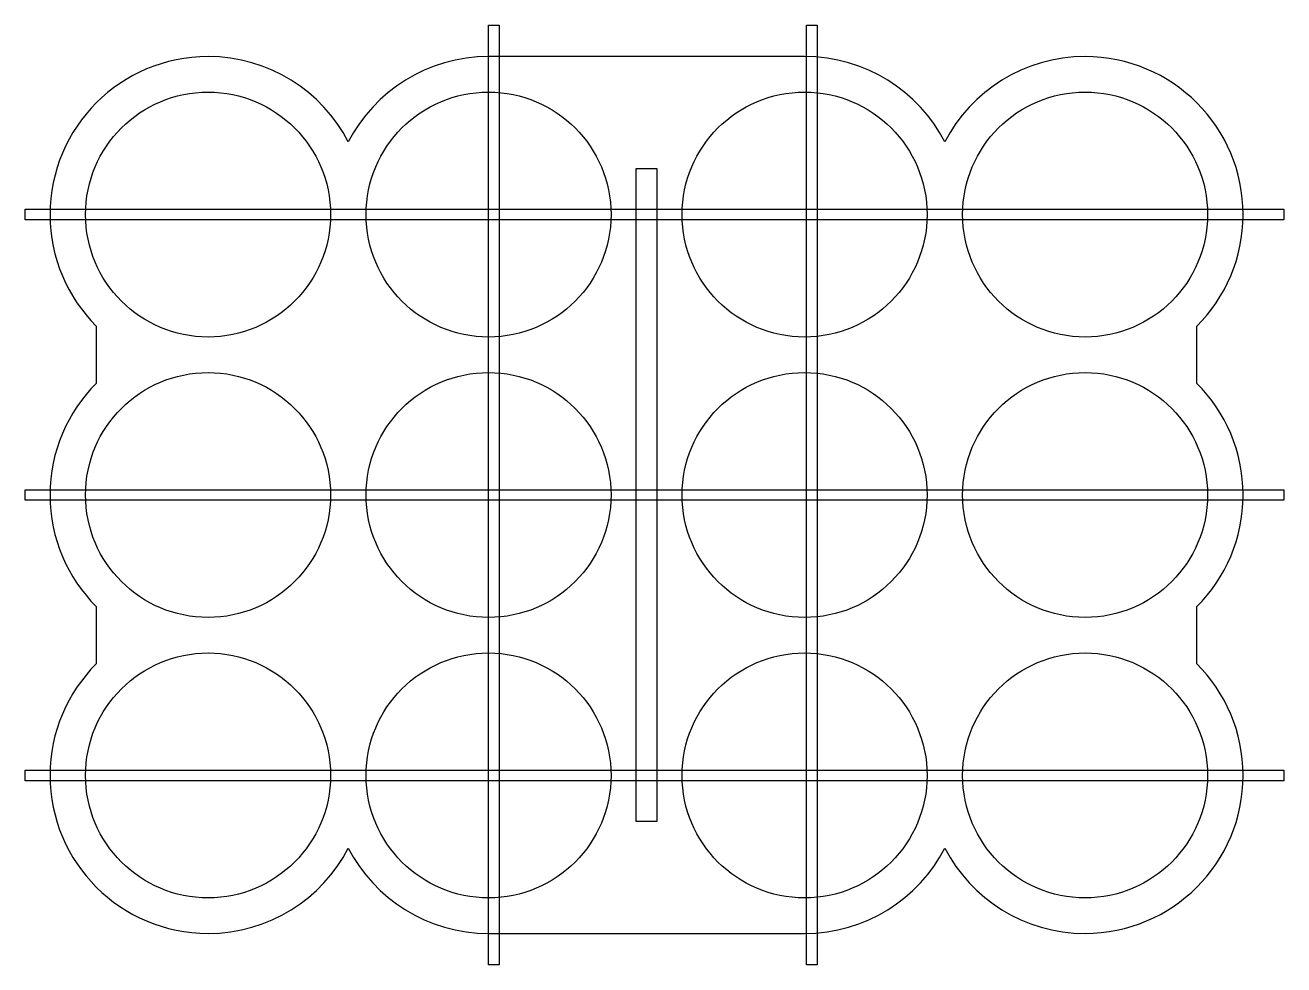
# Model space of a CAD drawing. Header units: millimetres. Extents: x -26 to 1313, y 167 to 1167.
import ezdxf

# ---------------------------------------------------------------- set-up
doc = ezdxf.new("R2010")
doc.units = ezdxf.units.MM
for name, color, linetype in [('beer_A_holes', 7, 'CONTINUOUS'), ('beer_A_shape_12er', 7, 'CONTINUOUS'), ('tabs', 7, 'CONTINUOUS')]:
    doc.layers.add(name, color=color, linetype=linetype)

msp = doc.modelspace()

# ---------------------------------------------------------------- linework, layer by layer
at = {"layer": 'beer_A_holes', "color": 7}
for points in [[(623.90552, 1014.84489), (646.015755, 1014.84489), (646.015755, 319.41185), (623.90552, 319.41185)], [(37.795275, 965.71104)], [(336.37794, 965.71103)], [(672.75589, 965.71103)], [(971.33856, 965.71103)], [(37.795274, 667.12837)], [(336.37794, 667.12837)], [(672.75589, 667.12837)], [(971.33856, 667.12837)], [(37.795274, 368.5457)], [(336.37794, 368.5457)], [(672.75589, 368.5457)], [(971.33856, 368.5457)]]:
    msp.add_lwpolyline(points, close=True, dxfattribs=at)
for points in [[(37.795275, 965.71104), (37.795275, 1037.81108), (96.216775, 1096.104725), (168.18897, 1096.104725)], [(168.18897, 1096.104725), (240.16117, 1096.104725), (298.58267, 1037.68324), (298.58267, 965.71104)], [(336.37794, 965.71103), (336.37794, 1037.811075), (394.79943, 1096.104725), (466.77164, 1096.104725)], [(466.77164, 1096.104725), (538.74385, 1096.104725), (597.16534, 1037.683235), (597.16534, 965.71103)], [(672.75589, 965.71103), (672.75589, 1037.811075), (731.17738, 1096.104725), (803.14959, 1096.104725)], [(803.14959, 1096.104725), (875.1218, 1096.104725), (933.54329, 1037.683235), (933.54329, 965.71103)], [(971.33856, 965.71103), (971.33856, 1037.811075), (1029.76, 1096.104725), (1101.7323, 1096.104725)], [(1101.7323, 1096.104725), (1173.7045, 1096.104725), (1232.126, 1037.683235), (1232.126, 965.71103)], [(168.18897, 835.31734), (96.216775, 835.31734), (37.795275, 893.73883), (37.795275, 965.71104)], [(298.58267, 965.71104), (298.58267, 893.73883), (240.16117, 835.31734), (168.18897, 835.31734)], [(466.77164, 835.31733), (394.79943, 835.31733), (336.37794, 893.73882), (336.37794, 965.71103)], [(597.16534, 965.71103), (597.16534, 893.73882), (538.74385, 835.31733), (466.77164, 835.31733)], [(803.14959, 835.31733), (731.17738, 835.31733), (672.75589, 893.73882), (672.75589, 965.71103)], [(933.54329, 965.71103), (933.54329, 893.73882), (875.1218, 835.31733), (803.14959, 835.31733)], [(1101.7323, 835.31733), (1029.76, 835.31733), (971.33856, 893.73882), (971.33856, 965.71103)], [(1232.126, 965.71103), (1232.126, 893.73882), (1173.7045, 835.31733), (1101.7323, 835.31733)], [(37.795274, 667.12837), (37.795274, 739.22841), (96.216764, 797.52206), (168.18897, 797.52206)], [(168.18897, 797.52206), (240.16118, 797.52206), (298.58267, 739.10057), (298.58267, 667.12837)], [(336.37794, 667.12837), (336.37794, 739.22841), (394.79943, 797.52206), (466.77164, 797.52206)], [(466.77164, 797.52206), (538.74385, 797.52206), (597.16534, 739.10057), (597.16534, 667.12837)], [(672.75589, 667.12837), (672.75589, 739.22841), (731.17738, 797.52206), (803.14959, 797.52206)], [(803.14959, 797.52206), (875.1218, 797.52206), (933.54329, 739.10057), (933.54329, 667.12837)], [(971.33856, 667.12837), (971.33856, 739.22841), (1029.76, 797.52206), (1101.7323, 797.52206)], [(1101.7323, 797.52206), (1173.7045, 797.52206), (1232.126, 739.10057), (1232.126, 667.12837)], [(168.18897, 536.73467), (96.216764, 536.73467), (37.795274, 595.15616), (37.795274, 667.12837)], [(298.58267, 667.12837), (298.58267, 595.15616), (240.16118, 536.73467), (168.18897, 536.73467)], [(466.77164, 536.73467), (394.79943, 536.73467), (336.37794, 595.15616), (336.37794, 667.12837)], [(597.16534, 667.12837), (597.16534, 595.15616), (538.74385, 536.73467), (466.77164, 536.73467)], [(803.14959, 536.73467), (731.17738, 536.73467), (672.75589, 595.15616), (672.75589, 667.12837)], [(933.54329, 667.12837), (933.54329, 595.15616), (875.1218, 536.73467), (803.14959, 536.73467)], [(1101.7323, 536.73467), (1029.76, 536.73467), (971.33856, 595.15616), (971.33856, 667.12837)], [(1232.126, 667.12837), (1232.126, 595.15616), (1173.7045, 536.73467), (1101.7323, 536.73467)], [(37.795274, 368.5457), (37.795274, 440.64574), (96.216764, 498.93939), (168.18897, 498.93939)], [(168.18897, 498.93939), (240.16118, 498.93939), (298.58267, 440.5179), (298.58267, 368.5457)], [(336.37794, 368.5457), (336.37794, 440.64574), (394.79943, 498.93939), (466.77164, 498.93939)], [(466.77164, 498.93939), (538.74385, 498.93939), (597.16534, 440.5179), (597.16534, 368.5457)], [(672.75589, 368.5457), (672.75589, 440.64574), (731.17738, 498.93939), (803.14959, 498.93939)], [(803.14959, 498.93939), (875.1218, 498.93939), (933.54329, 440.5179), (933.54329, 368.5457)], [(971.33856, 368.5457), (971.33856, 440.64574), (1029.76, 498.93939), (1101.7323, 498.93939)], [(1101.7323, 498.93939), (1173.7045, 498.93939), (1232.126, 440.5179), (1232.126, 368.5457)], [(168.18897, 238.152), (96.216764, 238.152), (37.795274, 296.57349), (37.795274, 368.5457)], [(298.58267, 368.5457), (298.58267, 296.57349), (240.16118, 238.152), (168.18897, 238.152)], [(466.77164, 238.152), (394.79943, 238.152), (336.37794, 296.57349), (336.37794, 368.5457)], [(597.16534, 368.5457), (597.16534, 296.57349), (538.74385, 238.152), (466.77164, 238.152)], [(803.14959, 238.152), (731.17738, 238.152), (672.75589, 296.57349), (672.75589, 368.5457)], [(933.54329, 368.5457), (933.54329, 296.57349), (875.1218, 238.152), (803.14959, 238.152)], [(1101.7323, 238.152), (1029.76, 238.152), (971.33856, 296.57349), (971.33856, 368.5457)], [(1232.126, 368.5457), (1232.126, 296.57349), (1173.7045, 238.152), (1101.7323, 238.152)]]:
    msp.add_open_spline(points, degree=3, dxfattribs=at)
at = {"layer": 'beer_A_shape_12er', "color": 7}
msp.add_lwpolyline([(168.18945, 1133.9)], close=True, dxfattribs=at)
for points in [[(49.134764, 846.9586), (49.134764, 785.94289)], [(1220.7884, 785.87843), (1220.7884, 846.96055)], [(49.134764, 548.37453), (49.134764, 487.35975)], [(1220.7884, 487.29725), (1220.7884, 548.37649)]]:
    msp.add_lwpolyline(points, dxfattribs=at)
for points in [[(168.18945, 1133.9), (75.355828, 1133.9), (0, 1058.709053), (0, 965.71055)], [(317.46093, 1043.13633), (289.42587, 1097.034221), (233.10038, 1133.9), (168.18945, 1133.9)], [(466.77147, 1133.9), (401.83116, 1133.9), (345.48301, 1097.082028), (317.46093, 1043.13633)], [(634.96061, 1133.9), (579.44298, 1134.207344), (531.68334, 1133.9), (466.77147, 1133.9)], [(803.14966, 1133.9), (738.20884, 1133.9), (687.71715, 1134.254557), (634.96061, 1133.9)], [(952.42309, 1043.134377), (924.3884, 1097.033376), (868.06141, 1133.9), (803.14966, 1133.9)], [(1101.7337, 1133.9), (1036.7928, 1133.9), (980.44495, 1097.08075), (952.42309, 1043.134377)], [(1269.9212, 965.71055), (1269.9212, 1058.544163), (1194.5673, 1133.9), (1101.7337, 1133.9)], [(0, 965.71055), (0, 919.3702), (18.780106, 877.3896), (49.134764, 846.9586)], [(1220.7884, 846.96055), (1251.1419, 877.3914), (1269.9212, 919.37119), (1269.9212, 965.71055)], [(49.134764, 785.94289), (18.780122, 755.5324), (0, 713.55107), (0, 667.12844)], [(1269.9212, 667.12844), (1269.9212, 713.46778), (1251.1419, 755.44759), (1220.7884, 785.87843)], [(0, 667.12844), (0, 620.78807), (18.780091, 578.80553), (49.134764, 548.37453)], [(1220.7884, 548.37649), (1251.1419, 578.80733), (1269.9212, 620.78907), (1269.9212, 667.12844)], [(49.134764, 487.35975), (18.780137, 456.94927), (0, 414.96792), (0, 368.5453)], [(1269.9212, 368.5453), (1269.9212, 414.88466), (1251.1419, 456.86641), (1220.7884, 487.29725)], [(0, 368.5453), (0, 275.71167), (75.355828, 200.35589), (168.18945, 200.35589)], [(1101.7337, 200.35589), (1194.5673, 200.35589), (1269.9212, 275.71167), (1269.9212, 368.5453)], [(168.18945, 200.35589), (233.11508, 200.35589), (289.45189, 237.23881), (317.48046, 291.15663)], [(317.48046, 291.15663), (345.50903, 237.23881), (401.84585, 200.35589), (466.77147, 200.35589)], [(803.14966, 200.35589), (868.07579, 200.35589), (924.41232, 237.24009), (952.44067, 291.15858)], [(952.44067, 291.15858), (980.46888, 237.23966), (1036.8072, 200.35589), (1101.7337, 200.35589)], [(466.77147, 200.35589), (531.69772, 200.35589), (584.94593, 200.02988), (634.96061, 200.35672)], [(634.96061, 200.35672), (684.97522, 200.02961), (738.22322, 200.35589), (803.14966, 200.35589)]]:
    msp.add_open_spline(points, degree=3, dxfattribs=at)
at = {"layer": 'tabs', "color": 7}
for points in [[(466.77164, 1167.351668), (478.110222, 1167.351668), (478.110222, 166.905068), (466.77164, 166.905068)], [(805.01959, 1167.351668), (816.358172, 1167.351668), (816.358172, 166.905068), (805.01959, 166.905068)], [(-26.456669, 971.38032), (1313.235831, 971.38032), (1313.235831, 960.041738), (-26.456669, 960.041738)], [(-26.456669, 672.79764), (1313.235831, 672.79764), (1313.235831, 661.459058), (-26.456669, 661.459058)], [(-26.456669, 374.215), (1313.235831, 374.215), (1313.235831, 362.876418), (-26.456669, 362.876418)]]:
    msp.add_lwpolyline(points, close=True, dxfattribs=at)

doc.saveas('drawing.dxf')
